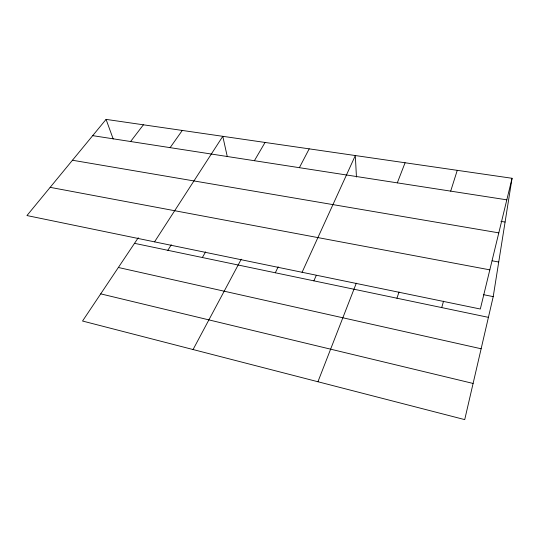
<?xml version="1.0" encoding="UTF-8"?>
<svg xmlns="http://www.w3.org/2000/svg" width="539" height="539" viewBox="0 0 539 539"><rect width="100%" height="100%" fill="white"/><g stroke="black" fill="none" stroke-linecap="round" stroke-linejoin="round"><path stroke-width="0.81" d="M138.267 237.733L82.534 321.028L464.719 419.611L493.219 296.625L512.05 178.281L106.075 119.388L26.95 215.553L480.316 309.022L512.05 178.281M441.71 307.587L443.543 301.153M450.685 191.136L457.261 170.331M396.933 298.215L399.042 291.983M397.297 182.862L405.079 162.765M317.936 381.747L356.313 283.177M313.873 280.846L316.225 275.483M302.089 272.276L355.322 155.549L356.447 177.035M275.301 272.774L278.198 266.818M299.381 167.683L309.197 148.852M193.07 349.541L241.25 259.205M202.354 257.521L205.628 251.875M254.388 160.71L265.06 142.451M167.838 250.298L171.274 244.794M154.552 241.856L222.789 136.32L227.29 156.633M170.115 147.646L182.276 130.445M130.606 141.521L143.401 124.805M92.701 135.646L506.815 199.834M500.933 221.367L505.083 222.048M72.469 160.238L498.804 232.868M492.161 260.809L498.723 262.015M50.161 187.343L489.823 269.857M483.409 294.665L493.219 296.625M134.521 243.332L488.415 317.35M118.358 267.485L481.132 348.767M100.712 293.863L473.094 383.445M106.075 119.388L113.19 138.968"/></g></svg>
